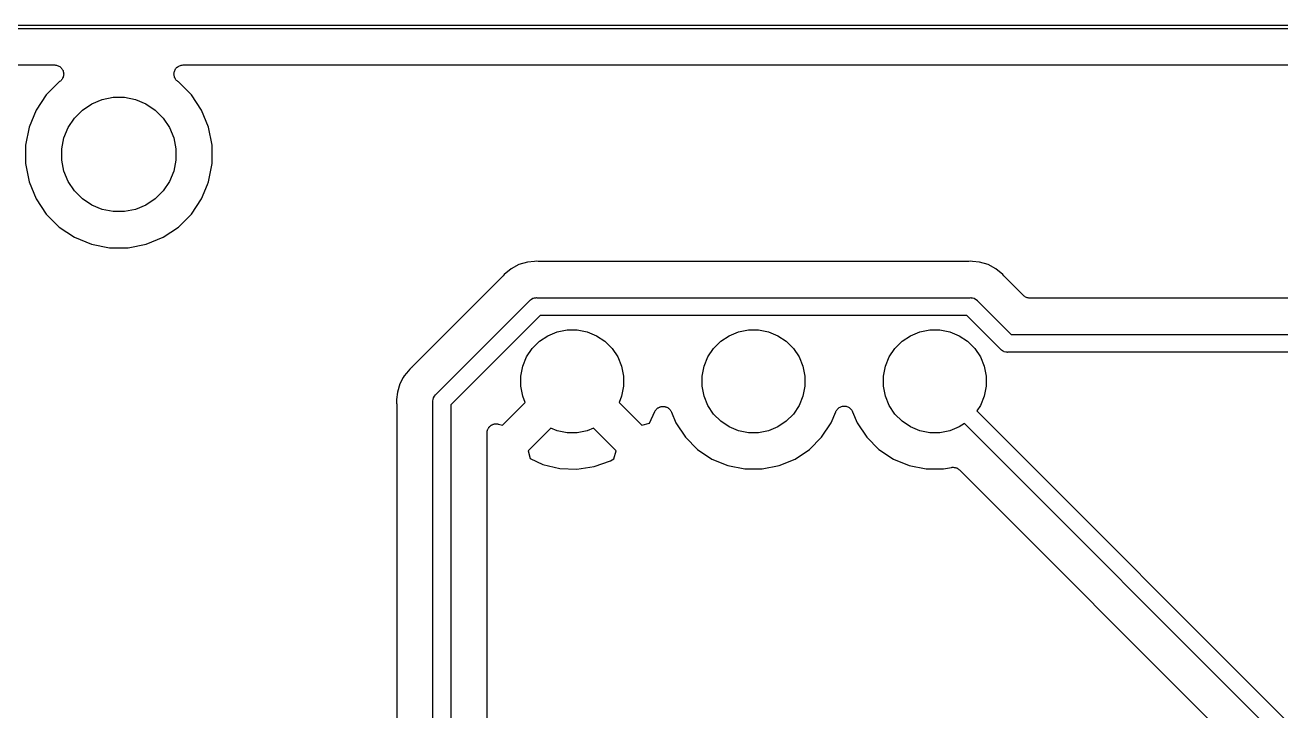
# Model space of a CAD drawing. Extents: x 20 to 116, y -135 to -20.
# Drawn here: x 36.48 to 54.07, y -29.57 to -19.98 of the extents above; entities that cross this region are included whole.
import ezdxf

# ---------------------------------------------------------------- set-up
doc = ezdxf.new("R2010")
doc.units = 0
doc.layers.add('BLACK', color=7, linetype='CONTINUOUS')

msp = doc.modelspace()

# ---------------------------------------------------------------- linework, layer by layer
at = {"layer": 'BLACK', "linetype": 'Continuous'}
for p, q in [((20.0012, -19.975), (115.999, -19.975)), ((115.975, -20.025), (20.025, -20.025)), ((35.5192, -20.533), (36.8957, -20.533)), ((36.8957, -20.533), (36.8972, -20.533)), ((36.8972, -20.533), (36.8972, -20.533)), ((36.8972, -20.533), (36.8972, -20.533)), ((36.8972, -20.533), (36.8975, -20.533)), ((36.8975, -20.533), (36.9097, -20.5344)), ((36.9097, -20.5344), (36.9218, -20.5357)), ((36.9218, -20.5357), (36.922, -20.5358)), ((36.922, -20.5358), (36.9222, -20.5358)), ((36.9222, -20.5358), (36.9336, -20.5394)), ((36.9336, -20.5394), (36.9455, -20.5431)), ((36.9455, -20.5431), (36.9456, -20.5432)), ((36.9456, -20.5432), (36.9458, -20.5433)), ((36.9458, -20.5433), (36.9563, -20.549)), ((36.9563, -20.549), (36.9672, -20.555)), ((36.9672, -20.555), (36.9674, -20.5551)), ((36.9674, -20.5551), (36.9675, -20.5552)), ((36.9675, -20.5552), (36.9768, -20.5631)), ((36.9768, -20.5631), (36.9863, -20.5709)), ((36.9863, -20.5709), (36.9864, -20.571)), ((36.9864, -20.571), (36.9865, -20.5711)), ((36.9865, -20.5711), (36.9941, -20.5807)), ((38.5891, -20.5887), (38.597, -20.5793)), ((38.597, -20.5793), (38.6048, -20.5699)), ((38.6048, -20.5699), (38.6049, -20.5698)), ((38.6049, -20.5698), (38.605, -20.5696)), ((38.605, -20.5696), (38.6144, -20.562)), ((38.6144, -20.562), (38.624, -20.5542)), ((38.624, -20.5542), (38.6241, -20.5541)), ((38.6241, -20.5541), (38.6242, -20.554)), ((38.6242, -20.554), (38.6352, -20.5483)), ((38.6352, -20.5483), (38.6459, -20.5426)), ((38.6459, -20.5426), (38.646, -20.5425)), ((38.646, -20.5425), (38.6462, -20.5425)), ((38.6462, -20.5425), (38.6581, -20.5389)), ((38.6581, -20.5389), (38.6696, -20.5354)), ((38.6696, -20.5354), (38.6697, -20.5354)), ((38.6697, -20.5354), (38.6699, -20.5354)), ((38.6699, -20.5354), (38.6823, -20.5342)), ((38.6823, -20.5342), (38.6942, -20.533)), ((38.6942, -20.533), (79.8744, -20.533)), ((36.9852, -20.7501), (36.9757, -20.7579)), ((36.9853, -20.75), (36.9852, -20.7501)), ((36.9855, -20.7499), (36.9853, -20.75)), ((36.9931, -20.7406), (36.9855, -20.7499)), ((37.001, -20.731), (36.9931, -20.7406)), ((36.9941, -20.5807), (37.0018, -20.5902)), ((37.0011, -20.7309), (37.001, -20.731)), ((37.0012, -20.7307), (37.0011, -20.7309)), ((37.0071, -20.7199), (37.0012, -20.7307)), ((37.0018, -20.5902), (37.0019, -20.5903)), ((37.0019, -20.5903), (37.002, -20.5905)), ((37.002, -20.5905), (37.0076, -20.6011)), ((37.0128, -20.7092), (37.0071, -20.7199)), ((37.0076, -20.6011), (37.0134, -20.6121)), ((37.0129, -20.7091), (37.0128, -20.7092)), ((37.013, -20.7089), (37.0129, -20.7091)), ((37.0165, -20.6972), (37.013, -20.7089)), ((37.0134, -20.6121), (37.0134, -20.6123)), ((37.0134, -20.6123), (37.0135, -20.6124)), ((37.0135, -20.6124), (37.0169, -20.6239)), ((37.0202, -20.6855), (37.0165, -20.6972)), ((37.0169, -20.6239), (37.0204, -20.6359)), ((37.0215, -20.673), (37.0202, -20.6852)), ((37.0202, -20.6852), (37.0202, -20.6854)), ((37.0202, -20.6854), (37.0202, -20.6855)), ((37.0204, -20.6359), (37.0205, -20.636)), ((37.0205, -20.636), (37.0205, -20.6362)), ((37.0205, -20.6362), (37.0216, -20.6481)), ((37.0227, -20.6609), (37.0215, -20.673)), ((37.0216, -20.6481), (37.0227, -20.6606)), ((37.0227, -20.6606), (37.0227, -20.6607)), ((37.0227, -20.6607), (37.0227, -20.6609)), ((38.5673, -20.6588), (38.5686, -20.6468)), ((38.5673, -20.6589), (38.5673, -20.6588)), ((38.5673, -20.6591), (38.5673, -20.6589)), ((38.5684, -20.6713), (38.5673, -20.6591)), ((38.5694, -20.6835), (38.5684, -20.6713)), ((38.5686, -20.6468), (38.5698, -20.6345)), ((38.5695, -20.6836), (38.5694, -20.6835)), ((38.5695, -20.6838), (38.5695, -20.6836)), ((38.5729, -20.6955), (38.5695, -20.6838)), ((38.5698, -20.6345), (38.5699, -20.6343)), ((38.5699, -20.6341), (38.5735, -20.6227)), ((38.5699, -20.6343), (38.5699, -20.6341)), ((38.5764, -20.7073), (38.5729, -20.6955)), ((38.5735, -20.6227), (38.5772, -20.6108)), ((38.5765, -20.7074), (38.5764, -20.7073)), ((38.5765, -20.7076), (38.5765, -20.7074)), ((38.5821, -20.7182), (38.5765, -20.7076)), ((38.5772, -20.6108), (38.5773, -20.6106)), ((38.5773, -20.6105), (38.5831, -20.5998)), ((38.5773, -20.6106), (38.5773, -20.6105)), ((38.5878, -20.7293), (38.5821, -20.7182)), ((38.5831, -20.5998), (38.589, -20.589)), ((38.5879, -20.7294), (38.5878, -20.7293)), ((38.588, -20.7295), (38.5879, -20.7294)), ((38.5955, -20.7389), (38.588, -20.7295)), ((38.589, -20.589), (38.5891, -20.5889)), ((38.5891, -20.5889), (38.5891, -20.5887)), ((38.6033, -20.7486), (38.5955, -20.7389)), ((38.6034, -20.7487), (38.6033, -20.7486)), ((38.6035, -20.7489), (38.6034, -20.7487)), ((38.6126, -20.7565), (38.6035, -20.7489)), ((36.9612, -20.769), (36.779, -20.9512)), ((36.9663, -20.7656), (36.9612, -20.769)), ((36.9757, -20.7579), (36.9663, -20.7656)), ((38.6222, -20.7646), (38.6126, -20.7565)), ((38.6225, -20.7648), (38.6222, -20.7646)), ((38.6237, -20.7656), (38.6225, -20.7648)), ((38.6225, -20.7648), (38.6225, -20.7648)), ((38.6225, -20.7648), (38.6225, -20.7648)), ((38.6288, -20.769), (38.6237, -20.7656)), ((38.811, -20.9512), (38.6288, -20.769)), ((36.779, -20.9512), (36.6359, -21.1654)), ((37.285, -21.1636), (37.4161, -21.076)), ((37.4161, -21.076), (37.5616, -21.0157)), ((37.5616, -21.0157), (37.7162, -20.985)), ((37.7162, -20.985), (37.8738, -20.985)), ((37.8738, -20.985), (38.0284, -21.0157)), ((38.0284, -21.0157), (38.1739, -21.076)), ((38.1739, -21.076), (38.305, -21.1636)), ((38.9541, -21.1654), (38.811, -20.9512)), ((36.6359, -21.1654), (36.5373, -21.4035)), ((37.086, -21.4061), (37.1736, -21.275)), ((37.1736, -21.275), (37.285, -21.1636)), ((38.305, -21.1636), (38.4164, -21.275)), ((38.4164, -21.275), (38.504, -21.4061)), ((39.0527, -21.4035), (38.9541, -21.1654)), ((36.5373, -21.4035), (36.487, -21.6562)), ((37.0257, -21.5516), (37.086, -21.4061)), ((38.504, -21.4061), (38.5643, -21.5516)), ((39.103, -21.6562), (39.0527, -21.4035)), ((36.995, -21.7062), (37.0257, -21.5516)), ((38.5643, -21.5516), (38.595, -21.7062)), ((36.487, -21.6562), (36.487, -21.9138)), ((36.995, -21.8638), (36.995, -21.7062)), ((38.595, -21.7062), (38.595, -21.8638)), ((39.103, -21.9138), (39.103, -21.6562)), ((36.487, -21.9138), (36.5373, -22.1665)), ((37.0257, -22.0184), (36.995, -21.8638)), ((38.595, -21.8638), (38.5643, -22.0184)), ((39.0527, -22.1665), (39.103, -21.9138)), ((37.086, -22.1639), (37.0257, -22.0184)), ((38.5643, -22.0184), (38.504, -22.1639)), ((36.5373, -22.1665), (36.6359, -22.4046)), ((37.1736, -22.295), (37.086, -22.1639)), ((37.285, -22.4064), (37.1736, -22.295)), ((38.4164, -22.295), (38.305, -22.4064)), ((38.504, -22.1639), (38.4164, -22.295)), ((38.9541, -22.4046), (39.0362, -22.2064)), ((39.0362, -22.2063), (39.0527, -22.1665)), ((39.0362, -22.2064), (39.0362, -22.2063)), ((36.6359, -22.4046), (36.779, -22.6188)), ((37.4161, -22.494), (37.285, -22.4064)), ((37.5616, -22.5543), (37.4161, -22.494)), ((38.1739, -22.494), (38.0284, -22.5543)), ((38.305, -22.4064), (38.1739, -22.494)), ((38.811, -22.6188), (38.9541, -22.4046)), ((36.779, -22.6188), (36.9612, -22.801)), ((37.7162, -22.585), (37.5616, -22.5543)), ((37.8738, -22.585), (37.7162, -22.585)), ((38.0284, -22.5543), (37.8738, -22.585)), ((38.6288, -22.801), (38.811, -22.6188)), ((36.9612, -22.801), (37.1754, -22.9441)), ((38.4146, -22.9441), (38.6288, -22.801)), ((37.1754, -22.9441), (37.4135, -23.0427)), ((38.1765, -23.0427), (38.4146, -22.9441)), ((37.4135, -23.0427), (37.6662, -23.093)), ((37.6662, -23.093), (37.9238, -23.093)), ((37.9238, -23.093), (38.1765, -23.0427)), ((43.29, -23.3861), (43.1936, -23.4652)), ((43.4, -23.3274), (43.29, -23.3861)), ((43.5193, -23.2912), (43.4, -23.3274)), ((43.6184, -23.2814), (43.5193, -23.2912)), ((43.6185, -23.2814), (43.6184, -23.2814)), ((43.6434, -23.2789), (43.6185, -23.2814)), ((43.6683, -23.2814), (43.6434, -23.2789)), ((43.6736, -23.2814), (43.6683, -23.2814)), ((43.6789, -23.282), (43.6736, -23.2814)), ((43.6807, -23.282), (43.6789, -23.282)), ((49.6893, -23.282), (43.6807, -23.282)), ((49.6946, -23.2815), (49.6893, -23.282)), ((49.7, -23.2815), (49.6946, -23.2815)), ((49.7017, -23.2814), (49.7, -23.2815)), ((49.7266, -23.2789), (49.7017, -23.2814)), ((49.7515, -23.2814), (49.7266, -23.2789)), ((49.8507, -23.2912), (49.7515, -23.2814)), ((49.7515, -23.2814), (49.7515, -23.2814)), ((49.97, -23.3274), (49.8507, -23.2912)), ((50.08, -23.3861), (49.97, -23.3274)), ((50.1764, -23.4652), (50.08, -23.3861)), ((43.1694, -23.4938), (41.8988, -24.7644)), ((43.1728, -23.4897), (43.1694, -23.4938)), ((43.1766, -23.4859), (43.1728, -23.4897)), ((43.1778, -23.4846), (43.1766, -23.4859)), ((43.1936, -23.4652), (43.1778, -23.4846)), ((50.1922, -23.4846), (50.1764, -23.4652)), ((50.196, -23.4884), (50.1922, -23.4846)), ((50.1994, -23.4925), (50.196, -23.4884)), ((50.2006, -23.4938), (50.1994, -23.4925)), ((50.4666, -23.7598), (50.2006, -23.4938)), ((42.236, -25.1457), (43.5507, -23.8309)), ((43.5507, -23.8309), (43.5546, -23.8262)), ((43.5546, -23.8262), (43.5618, -23.8203)), ((43.5618, -23.8203), (43.5736, -23.8106)), ((43.5736, -23.8106), (43.5953, -23.799)), ((43.5953, -23.799), (43.6012, -23.7972)), ((43.6012, -23.7972), (43.6189, -23.7918)), ((43.6189, -23.7918), (43.6373, -23.79)), ((43.6373, -23.79), (43.6434, -23.7894)), ((43.6373, -23.79), (43.6373, -23.79)), ((43.6434, -23.7894), (43.6495, -23.79)), ((43.6495, -23.79), (49.7205, -23.79)), ((49.7205, -23.79), (49.7266, -23.7894)), ((49.7266, -23.7894), (49.7327, -23.79)), ((49.7327, -23.79), (49.7327, -23.79)), ((49.7327, -23.79), (49.7511, -23.7918)), ((49.7511, -23.7918), (49.7747, -23.799)), ((49.7747, -23.799), (49.7964, -23.8106)), ((49.7964, -23.8106), (49.8154, -23.8262)), ((49.8154, -23.8262), (49.8193, -23.831)), ((49.8193, -23.831), (50.2934, -24.305)), ((50.4757, -23.7672), (50.4666, -23.7598)), ((50.4847, -23.7748), (50.4757, -23.7672)), ((50.4852, -23.7751), (50.4847, -23.7748)), ((50.4858, -23.7755), (50.4852, -23.7751)), ((50.4961, -23.7811), (50.4858, -23.7755)), ((50.5064, -23.7867), (50.4961, -23.7811)), ((50.507, -23.7869), (50.5064, -23.7867)), ((50.5076, -23.7872), (50.507, -23.7869)), ((50.5188, -23.7907), (50.5076, -23.7872)), ((50.53, -23.7942), (50.5188, -23.7907)), ((50.5307, -23.7943), (50.53, -23.7942)), ((50.5313, -23.7945), (50.5307, -23.7943)), ((50.543, -23.7957), (50.5313, -23.7945)), ((50.5546, -23.797), (50.543, -23.7957)), ((50.5559, -23.797), (50.5546, -23.797)), ((50.556, -23.797), (50.5559, -23.797)), ((50.5564, -23.797), (50.556, -23.797)), ((50.556, -23.797), (50.556, -23.797)), ((63.028, -23.797), (50.5564, -23.797)), ((43.6952, -24.04), (42.445, -25.2902)), ((49.6748, -24.04), (43.6952, -24.04)), ((50.1489, -24.514), (49.6748, -24.04)), ((43.804, -24.3219), (43.935, -24.2677)), ((43.935, -24.2677), (44.0741, -24.24)), ((44.0741, -24.24), (44.2159, -24.24)), ((44.2159, -24.24), (44.355, -24.2677)), ((44.355, -24.2677), (44.486, -24.3219)), ((46.344, -24.3219), (46.475, -24.2677)), ((46.475, -24.2677), (46.6141, -24.24)), ((46.6141, -24.24), (46.7559, -24.24)), ((46.7559, -24.24), (46.895, -24.2677)), ((46.895, -24.2677), (47.026, -24.3219)), ((48.884, -24.3219), (49.015, -24.2677)), ((49.015, -24.2677), (49.1541, -24.24)), ((49.1541, -24.24), (49.2959, -24.24)), ((49.2959, -24.24), (49.435, -24.2677)), ((49.435, -24.2677), (49.566, -24.3219)), ((43.5857, -24.501), (43.686, -24.4007)), ((43.686, -24.4007), (43.804, -24.3219)), ((44.486, -24.3219), (44.604, -24.4007)), ((44.604, -24.4007), (44.7043, -24.501)), ((46.1257, -24.501), (46.226, -24.4007)), ((46.226, -24.4007), (46.344, -24.3219)), ((47.026, -24.3219), (47.144, -24.4007)), ((47.144, -24.4007), (47.2443, -24.501)), ((48.6657, -24.501), (48.766, -24.4007)), ((48.766, -24.4007), (48.884, -24.3219)), ((49.566, -24.3219), (49.684, -24.4007)), ((49.684, -24.4007), (49.7843, -24.501)), ((50.2934, -24.305), (73.8689, -24.305)), ((43.4527, -24.75), (43.5069, -24.619)), ((43.5069, -24.619), (43.5857, -24.501)), ((44.7043, -24.501), (44.7831, -24.619)), ((44.7831, -24.619), (44.8373, -24.75)), ((45.9927, -24.75), (46.0469, -24.619)), ((46.0469, -24.619), (46.1257, -24.501)), ((47.2443, -24.501), (47.3231, -24.619)), ((47.3231, -24.619), (47.3773, -24.75)), ((48.5327, -24.75), (48.5869, -24.619)), ((48.5869, -24.619), (48.6657, -24.501)), ((49.7843, -24.501), (49.8631, -24.619)), ((49.8631, -24.619), (49.9173, -24.75)), ((50.1528, -24.5188), (50.1489, -24.514)), ((50.1576, -24.5227), (50.1528, -24.5188)), ((50.1718, -24.5344), (50.1576, -24.5227)), ((50.1922, -24.5453), (50.1718, -24.5344)), ((50.1935, -24.546), (50.1922, -24.5453)), ((50.2171, -24.5532), (50.1935, -24.546)), ((50.2355, -24.555), (50.2171, -24.5532)), ((50.2416, -24.5556), (50.2355, -24.555)), ((50.2355, -24.555), (50.2355, -24.555)), ((50.2477, -24.555), (50.2416, -24.5556)), ((73.8232, -24.555), (50.2477, -24.555)), ((41.8702, -24.7886), (41.823, -24.8461)), ((41.8896, -24.7728), (41.8702, -24.7886)), ((41.8934, -24.769), (41.8896, -24.7728)), ((41.8975, -24.7656), (41.8934, -24.769)), ((41.8988, -24.7644), (41.8975, -24.7656)), ((43.425, -24.8891), (43.4527, -24.75)), ((44.8373, -24.75), (44.865, -24.8891)), ((45.965, -24.8891), (45.9927, -24.75)), ((47.3773, -24.75), (47.405, -24.8891)), ((48.505, -24.8891), (48.5327, -24.75)), ((49.9173, -24.75), (49.945, -24.8891)), ((41.7781, -24.9093), (41.7324, -24.995)), ((41.7911, -24.885), (41.7781, -24.9093)), ((41.7781, -24.9093), (41.7781, -24.9093)), ((41.823, -24.8461), (41.7911, -24.885)), ((41.823, -24.8461), (41.823, -24.8461)), ((43.425, -25.0309), (43.425, -24.8891)), ((44.865, -24.8891), (44.865, -25.0309)), ((45.965, -25.0309), (45.965, -24.8891)), ((47.405, -24.8891), (47.405, -25.0309)), ((48.505, -25.0309), (48.505, -24.8891)), ((49.945, -24.8891), (49.945, -25.0309)), ((41.6962, -25.1143), (41.6864, -25.2135)), ((41.7324, -24.995), (41.6962, -25.1143)), ((42.2156, -25.1686), (42.2312, -25.1496)), ((42.2312, -25.1496), (42.236, -25.1457)), ((43.4527, -25.17), (43.425, -25.0309)), ((44.865, -25.0309), (44.8373, -25.17)), ((45.9927, -25.17), (45.965, -25.0309)), ((47.405, -25.0309), (47.3773, -25.17)), ((48.5327, -25.17), (48.505, -25.0309)), ((49.945, -25.0309), (49.9173, -25.17)), ((41.6864, -25.2135), (41.6839, -25.2384)), ((41.6839, -25.2384), (41.6864, -25.2633)), ((41.6864, -25.2135), (41.6864, -25.2135)), ((41.6864, -25.2633), (41.6865, -25.265)), ((41.6865, -25.265), (41.6865, -25.2704)), ((41.6865, -25.2704), (41.687, -25.2757)), ((41.687, -25.2757), (41.687, -30.092)), ((42.1944, -25.2384), (42.195, -25.2323)), ((42.195, -25.2445), (42.1944, -25.2384)), ((42.195, -25.2323), (42.1968, -25.2139)), ((42.195, -25.2323), (42.195, -25.2323)), ((42.195, -30.5192), (42.195, -25.2445)), ((42.1968, -25.2139), (42.204, -25.1903)), ((42.204, -25.1903), (42.2156, -25.1686)), ((42.445, -25.2902), (42.445, -30.5192)), ((43.1712, -25.5746), (43.4887, -25.2571)), ((43.4887, -25.2571), (43.4527, -25.17)), ((44.8373, -25.17), (44.8013, -25.2571)), ((44.8013, -25.2571), (45.1188, -25.5746)), ((45.3522, -25.3297), (45.3607, -25.3257)), ((45.3607, -25.3257), (45.369, -25.3213)), ((45.369, -25.3213), (45.3719, -25.3205)), ((45.3719, -25.3205), (45.3746, -25.3192)), ((45.3746, -25.3192), (45.3837, -25.317)), ((45.3837, -25.317), (45.3927, -25.3143)), ((45.3927, -25.3143), (45.3958, -25.314)), ((45.3958, -25.314), (45.3987, -25.3133)), ((45.3987, -25.3133), (45.4081, -25.3129)), ((45.4081, -25.3129), (45.4174, -25.312)), ((45.4174, -25.312), (45.4204, -25.3123)), ((45.4204, -25.3123), (45.4235, -25.3122)), ((45.4235, -25.3122), (45.4327, -25.3136)), ((45.4327, -25.3136), (45.4421, -25.3145)), ((45.4421, -25.3145), (45.445, -25.3154)), ((45.445, -25.3154), (45.448, -25.3159)), ((45.448, -25.3159), (45.4568, -25.3191)), ((45.4568, -25.3191), (45.4658, -25.3218)), ((45.4658, -25.3218), (45.4684, -25.3233)), ((45.4684, -25.3233), (45.4713, -25.3243)), ((45.4713, -25.3243), (45.4793, -25.3291)), ((46.0469, -25.301), (45.9927, -25.17)), ((46.1257, -25.419), (46.0469, -25.301)), ((47.3231, -25.301), (47.2443, -25.419)), ((47.3773, -25.17), (47.3231, -25.301)), ((47.8853, -25.3286), (47.8855, -25.3285)), ((47.8855, -25.3285), (47.8856, -25.3283)), ((47.8856, -25.3283), (47.8966, -25.3227)), ((47.8966, -25.3227), (47.9072, -25.3171)), ((47.9072, -25.3171), (47.9074, -25.317)), ((47.9074, -25.317), (47.9076, -25.3169)), ((47.9076, -25.3169), (47.9193, -25.3135)), ((47.9193, -25.3135), (47.931, -25.31)), ((47.931, -25.31), (47.9312, -25.31)), ((47.9312, -25.31), (47.9314, -25.3099)), ((47.9314, -25.3099), (47.9435, -25.3089)), ((47.9435, -25.3089), (47.9557, -25.3077)), ((47.9557, -25.3077), (47.9559, -25.3078)), ((47.9559, -25.3078), (47.9561, -25.3077)), ((47.9561, -25.3077), (47.9683, -25.309)), ((47.9683, -25.309), (47.9803, -25.3103)), ((47.9803, -25.3103), (47.9805, -25.3103)), ((47.9805, -25.3103), (47.9808, -25.3104)), ((47.9808, -25.3104), (47.9924, -25.314)), ((47.9924, -25.314), (48.004, -25.3176)), ((48.004, -25.3176), (48.0042, -25.3177)), ((48.0042, -25.3177), (48.0044, -25.3177)), ((48.0044, -25.3177), (48.0152, -25.3236)), ((48.0152, -25.3236), (48.0258, -25.3293)), ((48.5869, -25.301), (48.5327, -25.17)), ((48.6657, -25.419), (48.5869, -25.301)), ((49.8631, -25.301), (49.8149, -25.3731)), ((49.9173, -25.17), (49.8631, -25.301)), ((45.2265, -25.5464), (45.3017, -25.3853)), ((45.3017, -25.3853), (45.3024, -25.3837)), ((45.3024, -25.3837), (45.3073, -25.3757)), ((45.3073, -25.3757), (45.3118, -25.3674)), ((45.3118, -25.3674), (45.3138, -25.3651)), ((45.3138, -25.3651), (45.3154, -25.3625)), ((45.3154, -25.3625), (45.3217, -25.3556)), ((45.3217, -25.3556), (45.3277, -25.3484)), ((45.3277, -25.3484), (45.3301, -25.3465)), ((45.3301, -25.3465), (45.3322, -25.3443)), ((45.3322, -25.3443), (45.3397, -25.3387)), ((45.3397, -25.3387), (45.347, -25.3328)), ((45.347, -25.3328), (45.3497, -25.3314)), ((45.3497, -25.3314), (45.3522, -25.3297)), ((45.4793, -25.3291), (45.4876, -25.3336)), ((45.4876, -25.3336), (45.4899, -25.3355)), ((45.4899, -25.3355), (45.4925, -25.3371)), ((45.4925, -25.3371), (45.4995, -25.3434)), ((45.4995, -25.3434), (45.5067, -25.3493)), ((45.5067, -25.3493), (45.5086, -25.3517)), ((45.5086, -25.3517), (45.5109, -25.3537)), ((45.5109, -25.3537), (45.5165, -25.3613)), ((45.5165, -25.3613), (45.5224, -25.3685)), ((45.5224, -25.3685), (45.5238, -25.3712)), ((45.5238, -25.3712), (45.5256, -25.3736)), ((45.5256, -25.3736), (45.5297, -25.3821)), ((45.5297, -25.3821), (45.5341, -25.3904)), ((45.5341, -25.3904), (45.5968, -25.5417)), ((46.226, -25.5193), (46.1257, -25.419)), ((47.2443, -25.419), (47.144, -25.5193)), ((47.7732, -25.5417), (47.8377, -25.3861)), ((47.8377, -25.3861), (47.8382, -25.3849)), ((47.8382, -25.3849), (47.8384, -25.3845)), ((47.8382, -25.3849), (47.8382, -25.3849)), ((47.8382, -25.3849), (47.8382, -25.3849)), ((47.8384, -25.3845), (47.8443, -25.3737)), ((47.8443, -25.3737), (47.8501, -25.3632)), ((47.8501, -25.3632), (47.8502, -25.363)), ((47.8502, -25.363), (47.8503, -25.3628)), ((47.8503, -25.3628), (47.8583, -25.3533)), ((47.8583, -25.3533), (47.866, -25.3442)), ((47.866, -25.3442), (47.8662, -25.344)), ((47.8662, -25.344), (47.8663, -25.3438)), ((47.8663, -25.3438), (47.876, -25.336)), ((47.876, -25.336), (47.8853, -25.3286)), ((48.0258, -25.3293), (48.026, -25.3295)), ((48.026, -25.3295), (48.0262, -25.3296)), ((48.0262, -25.3296), (48.0356, -25.3374)), ((48.0356, -25.3374), (48.045, -25.3451)), ((48.045, -25.3451), (48.0451, -25.3453)), ((48.0451, -25.3453), (48.0453, -25.3454)), ((48.0453, -25.3454), (48.0529, -25.3548)), ((48.0529, -25.3548), (48.0607, -25.3643)), ((48.0607, -25.3643), (48.0608, -25.3645)), ((48.0608, -25.3645), (48.0609, -25.3646)), ((48.0609, -25.3646), (48.0666, -25.3754)), ((48.0666, -25.3754), (48.0723, -25.3861)), ((48.0723, -25.3861), (48.1368, -25.5417)), ((48.766, -25.5193), (48.6657, -25.419)), ((49.8149, -25.3731), (56.2618, -31.82)), ((42.953, -25.6802), (42.9534, -25.6768)), ((42.953, -25.682), (42.953, -25.6802)), ((42.9533, -25.6733), (42.9548, -25.6645)), ((42.9534, -25.6768), (42.9533, -25.6733)), ((42.9548, -25.6645), (42.9558, -25.6556)), ((42.9558, -25.6556), (42.9568, -25.6523)), ((42.9568, -25.6523), (42.9574, -25.6489)), ((42.9574, -25.6489), (42.9606, -25.6405)), ((42.9606, -25.6405), (42.9633, -25.632)), ((42.9633, -25.632), (42.9649, -25.6289)), ((42.9649, -25.6289), (42.9662, -25.6257)), ((42.9662, -25.6257), (42.9709, -25.6181)), ((42.9709, -25.6181), (42.9752, -25.6102)), ((42.9752, -25.6102), (42.9774, -25.6076)), ((42.9774, -25.6076), (42.9793, -25.6047)), ((42.9793, -25.6047), (42.9854, -25.5981)), ((42.9854, -25.5981), (42.9911, -25.5912)), ((42.9911, -25.5912), (42.9938, -25.5891)), ((42.9938, -25.5891), (42.9962, -25.5866)), ((42.9962, -25.5866), (43.0035, -25.5813)), ((43.0035, -25.5813), (43.0105, -25.5757)), ((43.0105, -25.5757), (43.0135, -25.5741)), ((43.0135, -25.5741), (43.0163, -25.5721)), ((43.0163, -25.5721), (43.0245, -25.5684)), ((43.0245, -25.5684), (43.0324, -25.5642)), ((43.0324, -25.5642), (43.0357, -25.5633)), ((43.0357, -25.5633), (43.0389, -25.5618)), ((43.0389, -25.5618), (43.0476, -25.5598)), ((43.0476, -25.5598), (43.0562, -25.5572)), ((43.0562, -25.5572), (43.0596, -25.5569)), ((43.0596, -25.5569), (43.063, -25.5561)), ((43.063, -25.5561), (43.072, -25.5558)), ((43.072, -25.5558), (43.0809, -25.555)), ((43.0809, -25.555), (43.0843, -25.5553)), ((43.0843, -25.5553), (43.0878, -25.5552)), ((43.0878, -25.5552), (43.0966, -25.5566)), ((43.0966, -25.5566), (43.1055, -25.5576)), ((43.1055, -25.5576), (43.1088, -25.5586)), ((43.1088, -25.5586), (43.1122, -25.5591)), ((43.1122, -25.5591), (43.1712, -25.5746)), ((43.8479, -25.6163), (43.5304, -25.9338)), ((43.935, -25.6523), (43.8479, -25.6163)), ((44.0741, -25.68), (43.935, -25.6523)), ((44.2159, -25.68), (44.0741, -25.68)), ((44.355, -25.6523), (44.2159, -25.68)), ((44.4421, -25.6163), (44.355, -25.6523)), ((44.7596, -25.9338), (44.4421, -25.6163)), ((45.1188, -25.5746), (45.2265, -25.5464)), ((45.5968, -25.5417), (45.7311, -25.7428)), ((46.344, -25.5981), (46.226, -25.5193)), ((46.475, -25.6523), (46.344, -25.5981)), ((46.6141, -25.68), (46.475, -25.6523)), ((46.7559, -25.68), (46.6141, -25.68)), ((46.895, -25.6523), (46.7559, -25.68)), ((47.026, -25.5981), (46.895, -25.6523)), ((47.144, -25.5193), (47.026, -25.5981)), ((47.6388, -25.7428), (47.7732, -25.5417)), ((48.1368, -25.5417), (48.2711, -25.7428)), ((48.884, -25.5981), (48.766, -25.5193)), ((49.015, -25.6523), (48.884, -25.5981)), ((49.1541, -25.68), (49.015, -25.6523)), ((49.2959, -25.68), (49.1541, -25.68)), ((49.435, -25.6523), (49.2959, -25.68)), ((49.566, -25.5981), (49.435, -25.6523)), ((49.6381, -25.5499), (49.566, -25.5981)), ((56.1173, -32.0291), (49.6381, -25.5499)), ((42.953, -30.092), (42.953, -25.682)), ((45.7311, -25.7428), (45.9022, -25.9138)), ((47.4678, -25.9139), (47.6388, -25.7428)), ((48.2711, -25.7428), (48.4422, -25.9138)), ((43.5304, -25.9338), (43.5586, -26.0415)), ((44.7303, -26.0455), (44.7596, -25.9338)), ((45.9022, -25.9138), (46.1033, -26.0482)), ((47.2667, -26.0482), (47.4678, -25.9139)), ((48.4422, -25.9138), (48.6433, -26.0482)), ((43.5586, -26.0415), (43.7352, -26.1239)), ((43.7352, -26.1239), (43.9701, -26.1815)), ((43.9701, -26.1815), (44.2118, -26.1921)), ((44.2118, -26.1921), (44.4509, -26.1554)), ((44.4509, -26.1554), (44.6815, -26.0716)), ((44.6815, -26.0716), (44.7303, -26.0455)), ((46.1033, -26.0482), (46.3268, -26.1408)), ((46.3268, -26.1408), (46.5641, -26.188)), ((46.5641, -26.188), (46.8059, -26.188)), ((46.8059, -26.188), (47.0432, -26.1408)), ((47.0432, -26.1408), (47.2667, -26.0482)), ((48.6433, -26.0482), (48.8668, -26.1408)), ((48.8668, -26.1408), (49.1041, -26.188)), ((49.1041, -26.188), (49.3459, -26.188)), ((49.3459, -26.188), (49.4561, -26.1661)), ((49.4561, -26.1661), (49.4566, -26.166)), ((49.4566, -26.166), (49.4578, -26.1658)), ((49.4566, -26.166), (49.4566, -26.166)), ((49.4566, -26.166), (49.4566, -26.166)), ((49.4578, -26.1658), (49.4696, -26.1648)), ((49.4696, -26.1648), (49.4813, -26.1637)), ((49.4813, -26.1637), (49.4819, -26.1637)), ((49.4819, -26.1637), (49.4825, -26.1637)), ((49.4825, -26.1637), (49.4942, -26.165)), ((49.4942, -26.165), (49.506, -26.1662)), ((49.506, -26.1662), (49.5065, -26.1663)), ((49.5065, -26.1663), (49.5071, -26.1664)), ((49.5071, -26.1664), (49.5184, -26.17)), ((49.5184, -26.17), (49.5297, -26.1734)), ((49.5297, -26.1734), (49.5302, -26.1737)), ((49.5302, -26.1737), (49.5308, -26.1739)), ((49.5308, -26.1739), (49.5412, -26.1796)), ((49.5412, -26.1796), (49.5515, -26.1851)), ((49.5515, -26.1851), (49.552, -26.1855)), ((49.552, -26.1855), (49.5525, -26.1858)), ((49.5525, -26.1858), (49.5616, -26.1934)), ((49.5616, -26.1934), (49.5707, -26.2009)), ((49.5707, -26.2009), (55.736, -32.3662))]:
    msp.add_line(p, q, dxfattribs=at)

doc.saveas('drawing.dxf')
